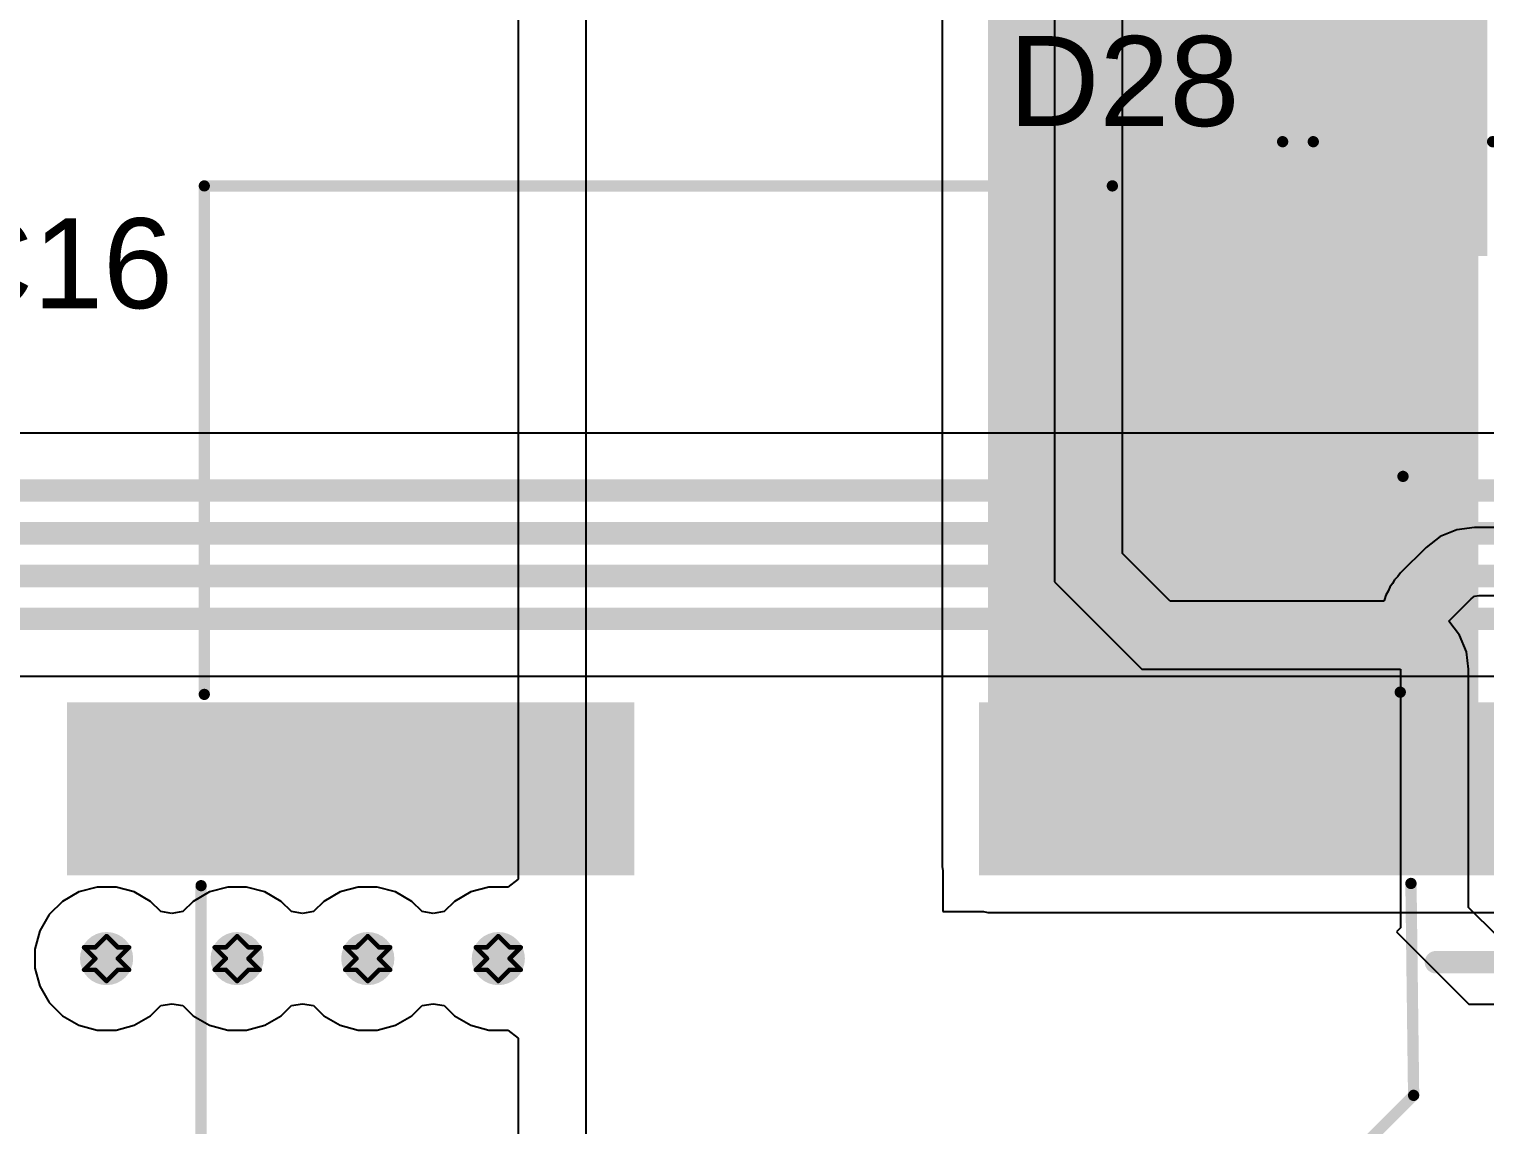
# Model space of a CAD drawing. Header units: inches. Extents: x -3 to 5437, y -3 to 5435.
# Drawn here: x 64.73 to 81.16, y 39.32 to 51.69 of the extents above; entities that cross this region are included whole.
import ezdxf

# ---------------------------------------------------------------- set-up
doc = ezdxf.new("R2010")
doc.units = ezdxf.units.IN
for name, color, linetype in [('Bottom Layer', 5, 'Continuous'), ('Bottom Solder', 6, 'Continuous'), ('Drill Drawing', 1, 'Continuous'), ('GND', 16, 'Continuous'), ('PWR', 76, 'Continuous'), ('Top Layer', 1, 'Continuous'), ('Top Overlay', 2, 'Continuous'), ('Top Paste', 8, 'Continuous'), ('Top Solder', 216, 'Continuous'), ('Via Holes', 16, 'Continuous')]:
    doc.layers.add(name, color=color, linetype=linetype)
doc.styles.add('Arial', font='', dxfattribs={"height": 0.2})
doc.styles.get('Arial').set_extended_font_data('Arial')

# ---------------------------------------------------------------- blocks, each defined once
blk = doc.blocks.new('SMA_39')
at = {"layer": 'Top Layer'}
for points in [[(-3.25, 0.85), (-0.75, 0.85), (-0.75, -0.85), (-3.25, -0.85)], [(0.75, 0.85), (3.25, 0.85), (3.25, -0.85), (0.75, -0.85)]]:
    blk.add_hatch(color=1, dxfattribs=at).paths.add_polyline_path(points)
at = {"layer": 'Top Overlay'}
for points in [[(-4.445, -1.422), (-3.278, -1.422), (-3.278, 1.422), (-4.445, 1.422)], [(-3.3, 0.924), (-2.596, 0.924), (-2.596, 1.422), (-3.3, 1.422)], [(-3.3, -1.422), (-2.596, -1.422), (-2.596, -0.924), (-3.3, -0.924)]]:
    blk.add_hatch(color=2, dxfattribs=at).paths.add_polyline_path(points)
at = {"layer": 'Top Paste'}
for points in [[(-3.25, 0.85), (-0.75, 0.85), (-0.75, -0.85), (-3.25, -0.85)], [(0.75, 0.85), (3.25, 0.85), (3.25, -0.85), (0.75, -0.85)]]:
    blk.add_hatch(color=8, dxfattribs=at).paths.add_polyline_path(points)
at = {"layer": 'Top Solder'}
for points in [[(-3.352, 0.952), (-0.648, 0.952), (-0.648, -0.952), (-3.352, -0.952)], [(0.648, 0.952), (3.352, 0.952), (3.352, -0.952), (0.648, -0.952)]]:
    blk.add_hatch(color=216, dxfattribs=at).paths.add_polyline_path(points)
at = {"layer": 'Top Overlay'}
for points in [[(2.061, 1.358, 0.127, 0.127, 0), (-2.658, 1.358, 0.127, 0.127, 0)], [(2.061, 1.012, 0.127, 0.127, 0), (2.061, 1.358, 0.127, 0.127, 0)], [(2.061, -1.358, 0.127, 0.127, 0), (2.061, -1.012, 0.127, 0.127, 0)], [(2.061, -1.358, 0.127, 0.127, 0), (-2.658, -1.358, 0.127, 0.127, 0)]]:
    blk.add_lwpolyline(points, format="xyseb", dxfattribs=at)
for points in [[(-2.69, 1.358, 0.0635, 0.0635, 1), (-2.626, 1.358, 0.0635, 0.0635, 1)], [(2.029, 1.358, 0.0635, 0.0635, 1), (2.093, 1.358, 0.0635, 0.0635, 1)], [(2.029, 1.358, 0.0635, 0.0635, 1), (2.093, 1.358, 0.0635, 0.0635, 1)], [(2.029, 1.012, 0.0635, 0.0635, 1), (2.093, 1.012, 0.0635, 0.0635, 1)], [(2.029, -1.012, 0.0635, 0.0635, 1), (2.093, -1.012, 0.0635, 0.0635, 1)], [(-2.69, -1.358, 0.0635, 0.0635, 1), (-2.626, -1.358, 0.0635, 0.0635, 1)], [(2.029, -1.358, 0.0635, 0.0635, 1), (2.093, -1.358, 0.0635, 0.0635, 1)], [(2.029, -1.358, 0.0635, 0.0635, 1), (2.093, -1.358, 0.0635, 0.0635, 1)]]:
    blk.add_lwpolyline(points, format="xyseb", close=True, dxfattribs=at)
blk = doc.blocks.new('VT1H471MI135000CE0_375')
at = {"layer": 'Top Layer'}
for points in [[(-8.245, 0.875), (-2.045, 0.875), (-2.045, -0.875), (-8.245, -0.875)], [(2.045, 0.875), (8.245, 0.875), (8.245, -0.875), (2.045, -0.875)]]:
    blk.add_hatch(color=1, dxfattribs=at).paths.add_polyline_path(points)
at = {"layer": 'Top Paste'}
for points in [[(-8.245, 0.875), (-2.045, 0.875), (-2.045, -0.875), (-8.245, -0.875)], [(2.045, 0.875), (8.245, 0.875), (8.245, -0.875), (2.045, -0.875)]]:
    blk.add_hatch(color=8, dxfattribs=at).paths.add_polyline_path(points)
at = {"layer": 'Top Solder'}
for points in [[(-8.347, 0.977), (-1.943, 0.977), (-1.943, -0.977), (-8.347, -0.977)], [(1.943, 0.977), (8.347, 0.977), (8.347, -0.977), (1.943, -0.977)]]:
    blk.add_hatch(color=216, dxfattribs=at).paths.add_polyline_path(points)
at = {"layer": 'Top Overlay'}
for points in [[(-3.449, 6.858, 0.127, 0.127, 0), (-6.848, 3.459, 0.127, 0.127, 0)], [(6.833, 6.858, 0.127, 0.127, 0), (6.833, 1.092, 0.127, 0.127, 0)], [(-6.818, 1.067, 0.127, 0.127, 0), (-6.848, 3.459, 0.127, 0.127, 0)], [(-7.101, 1.956, 0.254, 0.254, 0), (-8.625, 1.956, 0.254, 0.254, 0)], [(-6.697, -1.092, 0.127, 0.127, 0), (-6.728, -3.528, 0.127, 0.127, 0)], [(6.797, -1.067, 0.127, 0.127, 0), (6.797, -6.807, 0.127, 0.127, 0)], [(-3.449, -6.807, 0.127, 0.127, 0), (-6.728, -3.528, 0.127, 0.127, 0)], [(6.797, -6.807, 0.127, 0.127, 0), (-3.449, -6.807, 0.127, 0.127, 0)]]:
    blk.add_lwpolyline(points, format="xyseb", dxfattribs=at)
for points in [[(-6.88, 3.459, 0.0635, 0.0635, 1), (-6.816, 3.459, 0.0635, 0.0635, 1)], [(-6.88, 3.459, 0.0635, 0.0635, 1), (-6.816, 3.459, 0.0635, 0.0635, 1)], [(-7.164, 1.956, 0.127, 0.127, 1), (-7.037, 1.956, 0.127, 0.127, 1)], [(6.801, 1.092, 0.0635, 0.0635, 1), (6.864, 1.092, 0.0635, 0.0635, 1)], [(-6.85, 1.067, 0.0635, 0.0635, 1), (-6.786, 1.067, 0.0635, 0.0635, 1)], [(-6.729, -1.092, 0.0635, 0.0635, 1), (-6.665, -1.092, 0.0635, 0.0635, 1)], [(6.765, -1.067, 0.0635, 0.0635, 1), (6.828, -1.067, 0.0635, 0.0635, 1)], [(-6.76, -3.528, 0.0635, 0.0635, 1), (-6.696, -3.528, 0.0635, 0.0635, 1)], [(-6.76, -3.528, 0.0635, 0.0635, 1), (-6.696, -3.528, 0.0635, 0.0635, 1)], [(-3.481, -6.807, 0.0635, 0.0635, 1), (-3.417, -6.807, 0.0635, 0.0635, 1)], [(-3.481, -6.807, 0.0635, 0.0635, 1), (-3.417, -6.807, 0.0635, 0.0635, 1)], [(6.765, -6.807, 0.0635, 0.0635, 1), (6.828, -6.807, 0.0635, 0.0635, 1)], [(6.765, -6.807, 0.0635, 0.0635, 1), (6.828, -6.807, 0.0635, 0.0635, 1)]]:
    blk.add_lwpolyline(points, format="xyseb", close=True, dxfattribs=at)

msp = doc.modelspace()

# ---------------------------------------------------------------- hatches: boundary and pattern name
at = {"layer": 'Bottom Layer'}
h = msp.add_hatch(color=5, dxfattribs=at)
edge = h.paths.add_edge_path()
edge.add_arc((65.608, 41.199), 0.3, 0, 360)
h = msp.add_hatch(color=5, dxfattribs=at)
edge = h.paths.add_edge_path()
edge.add_arc((67.081, 41.199), 0.3, 0, 360)
h = msp.add_hatch(color=5, dxfattribs=at)
edge = h.paths.add_edge_path()
edge.add_arc((68.555, 41.199), 0.3, 0, 360)
h = msp.add_hatch(color=5, dxfattribs=at)
edge = h.paths.add_edge_path()
edge.add_arc((70.028, 41.199), 0.3, 0, 360)
at = {"layer": 'Bottom Solder'}
h = msp.add_hatch(color=6, dxfattribs=at)
edge = h.paths.add_edge_path()
edge.add_arc((65.608, 41.199), 0.15, 0, 360)
h = msp.add_hatch(color=6, dxfattribs=at)
edge = h.paths.add_edge_path()
edge.add_arc((67.081, 41.199), 0.15, 0, 360)
h = msp.add_hatch(color=6, dxfattribs=at)
edge = h.paths.add_edge_path()
edge.add_arc((68.555, 41.199), 0.15, 0, 360)
h = msp.add_hatch(color=6, dxfattribs=at)
edge = h.paths.add_edge_path()
edge.add_arc((70.028, 41.199), 0.15, 0, 360)
at = {"layer": 'GND'}
h = msp.add_hatch(color=16, dxfattribs=at)
edge = h.paths.add_edge_path()
edge.add_arc((65.608, 41.199), 0.3, 0, 360)
h = msp.add_hatch(color=16, dxfattribs=at)
edge = h.paths.add_edge_path()
edge.add_arc((67.081, 41.199), 0.3, 0, 360)
h = msp.add_hatch(color=16, dxfattribs=at)
edge = h.paths.add_edge_path()
edge.add_arc((68.555, 41.199), 0.3, 0, 360)
h = msp.add_hatch(color=16, dxfattribs=at)
edge = h.paths.add_edge_path()
edge.add_arc((70.028, 41.199), 0.3, 0, 360)
at = {"layer": 'PWR'}
h = msp.add_hatch(color=76, dxfattribs=at)
edge = h.paths.add_edge_path()
edge.add_arc((65.608, 41.199), 0.3, 0, 360)
h = msp.add_hatch(color=76, dxfattribs=at)
edge = h.paths.add_edge_path()
edge.add_arc((67.081, 41.199), 0.3, 0, 360)
h = msp.add_hatch(color=76, dxfattribs=at)
edge = h.paths.add_edge_path()
edge.add_arc((68.555, 41.199), 0.3, 0, 360)
h = msp.add_hatch(color=76, dxfattribs=at)
edge = h.paths.add_edge_path()
edge.add_arc((70.028, 41.199), 0.3, 0, 360)
at = {"layer": 'Top Layer'}
for points in [[(75.552, 42.723), (81.085, 42.723), (81.085, 51.918), (75.552, 51.918)], [(75.552, 42.239), (83.947, 42.239), (83.947, 43.989), (75.552, 43.989)]]:
    msp.add_hatch(color=1, dxfattribs=at).paths.add_polyline_path(points)
h = msp.add_hatch(color=1, dxfattribs=at)
edge = h.paths.add_edge_path()
edge.add_arc((65.608, 41.199), 0.3, 0, 360)
h = msp.add_hatch(color=1, dxfattribs=at)
edge = h.paths.add_edge_path()
edge.add_arc((67.081, 41.199), 0.3, 0, 360)
h = msp.add_hatch(color=1, dxfattribs=at)
edge = h.paths.add_edge_path()
edge.add_arc((68.555, 41.199), 0.3, 0, 360)
h = msp.add_hatch(color=1, dxfattribs=at)
edge = h.paths.add_edge_path()
edge.add_arc((70.028, 41.199), 0.3, 0, 360)
at = {"layer": 'Top Solder'}
h = msp.add_hatch(color=216, dxfattribs=at)
edge = h.paths.add_edge_path()
edge.add_arc((65.608, 41.199), 0.15, 0, 360)
h = msp.add_hatch(color=216, dxfattribs=at)
edge = h.paths.add_edge_path()
edge.add_arc((67.081, 41.199), 0.15, 0, 360)
h = msp.add_hatch(color=216, dxfattribs=at)
edge = h.paths.add_edge_path()
edge.add_arc((68.555, 41.199), 0.15, 0, 360)
h = msp.add_hatch(color=216, dxfattribs=at)
edge = h.paths.add_edge_path()
edge.add_arc((70.028, 41.199), 0.15, 0, 360)
at = {"layer": 'Via Holes'}
h = msp.add_hatch(color=7, dxfattribs=at)
edge = h.paths.add_edge_path()
edge.add_arc((65.608, 41.199), 0.15, 0, 360)
h = msp.add_hatch(color=7, dxfattribs=at)
edge = h.paths.add_edge_path()
edge.add_arc((67.081, 41.199), 0.15, 0, 360)
h = msp.add_hatch(color=7, dxfattribs=at)
edge = h.paths.add_edge_path()
edge.add_arc((68.555, 41.199), 0.15, 0, 360)
h = msp.add_hatch(color=7, dxfattribs=at)
edge = h.paths.add_edge_path()
edge.add_arc((70.028, 41.199), 0.15, 0, 360)

# ---------------------------------------------------------------- linework, layer by layer
at = {"layer": 'Bottom Layer'}
for p, q in [((90.711, 47.129), (57.308, 47.129)), ((46.618, 44.387), (82.171, 44.387))]:
    msp.add_line(p, q, dxfattribs=at)
for points in [[(43.995, 46.482, 0.254, 0.254, 0), (94.916, 46.482, 0.254, 0.254, 0)], [(44.52, 45.999, 0.254, 0.254, 0), (95.044, 45.999, 0.254, 0.254, 0)], [(46.015, 45.517, 0.254, 0.254, 0), (95.172, 45.517, 0.254, 0.254, 0)], [(46.282, 45.034, 0.254, 0.254, 0), (95.3, 45.034, 0.254, 0.254, 0)]]:
    msp.add_lwpolyline(points, format="xyseb", dxfattribs=at)
at = {"layer": 'Drill Drawing'}
for points in [[(65.481, 41.326, 0.0508, 0.0508, 0), (65.608, 41.453, 0.0508, 0.0508, 0)], [(65.608, 41.453, 0.0508, 0.0508, 0), (65.735, 41.326, 0.0508, 0.0508, 0)], [(66.954, 41.326, 0.0508, 0.0508, 0), (67.081, 41.453, 0.0508, 0.0508, 0)], [(67.081, 41.453, 0.0508, 0.0508, 0), (67.208, 41.326, 0.0508, 0.0508, 0)], [(68.428, 41.326, 0.0508, 0.0508, 0), (68.555, 41.453, 0.0508, 0.0508, 0)], [(68.555, 41.453, 0.0508, 0.0508, 0), (68.682, 41.326, 0.0508, 0.0508, 0)], [(69.901, 41.326, 0.0508, 0.0508, 0), (70.028, 41.453, 0.0508, 0.0508, 0)], [(70.028, 41.453, 0.0508, 0.0508, 0), (70.155, 41.326, 0.0508, 0.0508, 0)], [(65.354, 41.326, 0.0508, 0.0508, 0), (65.481, 41.199, 0.0508, 0.0508, 0)], [(65.354, 41.326, 0.0508, 0.0508, 0), (65.481, 41.326, 0.0508, 0.0508, 0)], [(65.735, 41.326, 0.0508, 0.0508, 0), (65.862, 41.326, 0.0508, 0.0508, 0)], [(65.735, 41.199, 0.0508, 0.0508, 0), (65.862, 41.326, 0.0508, 0.0508, 0)], [(66.827, 41.326, 0.0508, 0.0508, 0), (66.954, 41.199, 0.0508, 0.0508, 0)], [(66.827, 41.326, 0.0508, 0.0508, 0), (66.954, 41.326, 0.0508, 0.0508, 0)], [(67.208, 41.326, 0.0508, 0.0508, 0), (67.335, 41.326, 0.0508, 0.0508, 0)], [(67.208, 41.199, 0.0508, 0.0508, 0), (67.335, 41.326, 0.0508, 0.0508, 0)], [(68.301, 41.326, 0.0508, 0.0508, 0), (68.428, 41.199, 0.0508, 0.0508, 0)], [(68.301, 41.326, 0.0508, 0.0508, 0), (68.428, 41.326, 0.0508, 0.0508, 0)], [(68.682, 41.326, 0.0508, 0.0508, 0), (68.809, 41.326, 0.0508, 0.0508, 0)], [(68.682, 41.199, 0.0508, 0.0508, 0), (68.809, 41.326, 0.0508, 0.0508, 0)], [(69.774, 41.326, 0.0508, 0.0508, 0), (69.901, 41.199, 0.0508, 0.0508, 0)], [(69.774, 41.326, 0.0508, 0.0508, 0), (69.901, 41.326, 0.0508, 0.0508, 0)], [(70.155, 41.326, 0.0508, 0.0508, 0), (70.282, 41.326, 0.0508, 0.0508, 0)], [(70.155, 41.199, 0.0508, 0.0508, 0), (70.282, 41.326, 0.0508, 0.0508, 0)], [(65.354, 41.072, 0.0508, 0.0508, 0), (65.481, 41.199, 0.0508, 0.0508, 0)], [(65.354, 41.072, 0.0508, 0.0508, 0), (65.481, 41.072, 0.0508, 0.0508, 0)], [(65.481, 41.072, 0.0508, 0.0508, 0), (65.608, 40.945, 0.0508, 0.0508, 0)], [(65.608, 40.945, 0.0508, 0.0508, 0), (65.735, 41.072, 0.0508, 0.0508, 0)], [(65.735, 41.199, 0.0508, 0.0508, 0), (65.862, 41.072, 0.0508, 0.0508, 0)], [(65.735, 41.072, 0.0508, 0.0508, 0), (65.862, 41.072, 0.0508, 0.0508, 0)], [(66.827, 41.072, 0.0508, 0.0508, 0), (66.954, 41.199, 0.0508, 0.0508, 0)], [(66.827, 41.072, 0.0508, 0.0508, 0), (66.954, 41.072, 0.0508, 0.0508, 0)], [(66.954, 41.072, 0.0508, 0.0508, 0), (67.081, 40.945, 0.0508, 0.0508, 0)], [(67.081, 40.945, 0.0508, 0.0508, 0), (67.208, 41.072, 0.0508, 0.0508, 0)], [(67.208, 41.199, 0.0508, 0.0508, 0), (67.335, 41.072, 0.0508, 0.0508, 0)], [(67.208, 41.072, 0.0508, 0.0508, 0), (67.335, 41.072, 0.0508, 0.0508, 0)], [(68.301, 41.072, 0.0508, 0.0508, 0), (68.428, 41.199, 0.0508, 0.0508, 0)], [(68.301, 41.072, 0.0508, 0.0508, 0), (68.428, 41.072, 0.0508, 0.0508, 0)], [(68.428, 41.072, 0.0508, 0.0508, 0), (68.555, 40.945, 0.0508, 0.0508, 0)], [(68.555, 40.945, 0.0508, 0.0508, 0), (68.682, 41.072, 0.0508, 0.0508, 0)], [(68.682, 41.199, 0.0508, 0.0508, 0), (68.809, 41.072, 0.0508, 0.0508, 0)], [(68.682, 41.072, 0.0508, 0.0508, 0), (68.809, 41.072, 0.0508, 0.0508, 0)], [(69.774, 41.072, 0.0508, 0.0508, 0), (69.901, 41.199, 0.0508, 0.0508, 0)], [(69.774, 41.072, 0.0508, 0.0508, 0), (69.901, 41.072, 0.0508, 0.0508, 0)], [(69.901, 41.072, 0.0508, 0.0508, 0), (70.028, 40.945, 0.0508, 0.0508, 0)], [(70.028, 40.945, 0.0508, 0.0508, 0), (70.155, 41.072, 0.0508, 0.0508, 0)], [(70.155, 41.199, 0.0508, 0.0508, 0), (70.282, 41.072, 0.0508, 0.0508, 0)], [(70.155, 41.072, 0.0508, 0.0508, 0), (70.282, 41.072, 0.0508, 0.0508, 0)]]:
    msp.add_lwpolyline(points, format="xyseb", dxfattribs=at)
for points in [[(65.596, 41.453, 0.0254, 0.0254, 1), (65.621, 41.453, 0.0254, 0.0254, 1)], [(65.596, 41.453, 0.0254, 0.0254, 1), (65.621, 41.453, 0.0254, 0.0254, 1)], [(67.069, 41.453, 0.0254, 0.0254, 1), (67.094, 41.453, 0.0254, 0.0254, 1)], [(67.069, 41.453, 0.0254, 0.0254, 1), (67.094, 41.453, 0.0254, 0.0254, 1)], [(68.542, 41.453, 0.0254, 0.0254, 1), (68.567, 41.453, 0.0254, 0.0254, 1)], [(68.542, 41.453, 0.0254, 0.0254, 1), (68.567, 41.453, 0.0254, 0.0254, 1)], [(70.015, 41.453, 0.0254, 0.0254, 1), (70.04, 41.453, 0.0254, 0.0254, 1)], [(70.015, 41.453, 0.0254, 0.0254, 1), (70.04, 41.453, 0.0254, 0.0254, 1)], [(65.341, 41.326, 0.0254, 0.0254, 1), (65.367, 41.326, 0.0254, 0.0254, 1)], [(65.341, 41.326, 0.0254, 0.0254, 1), (65.367, 41.326, 0.0254, 0.0254, 1)], [(65.469, 41.326, 0.0254, 0.0254, 1), (65.494, 41.326, 0.0254, 0.0254, 1)], [(65.469, 41.326, 0.0254, 0.0254, 1), (65.494, 41.326, 0.0254, 0.0254, 1)], [(65.722, 41.326, 0.0254, 0.0254, 1), (65.748, 41.326, 0.0254, 0.0254, 1)], [(65.722, 41.326, 0.0254, 0.0254, 1), (65.748, 41.326, 0.0254, 0.0254, 1)], [(65.849, 41.326, 0.0254, 0.0254, 1), (65.875, 41.326, 0.0254, 0.0254, 1)], [(65.849, 41.326, 0.0254, 0.0254, 1), (65.875, 41.326, 0.0254, 0.0254, 1)], [(66.815, 41.326, 0.0254, 0.0254, 1), (66.84, 41.326, 0.0254, 0.0254, 1)], [(66.815, 41.326, 0.0254, 0.0254, 1), (66.84, 41.326, 0.0254, 0.0254, 1)], [(66.942, 41.326, 0.0254, 0.0254, 1), (66.967, 41.326, 0.0254, 0.0254, 1)], [(66.942, 41.326, 0.0254, 0.0254, 1), (66.967, 41.326, 0.0254, 0.0254, 1)], [(67.196, 41.326, 0.0254, 0.0254, 1), (67.221, 41.326, 0.0254, 0.0254, 1)], [(67.196, 41.326, 0.0254, 0.0254, 1), (67.221, 41.326, 0.0254, 0.0254, 1)], [(67.323, 41.326, 0.0254, 0.0254, 1), (67.348, 41.326, 0.0254, 0.0254, 1)], [(67.323, 41.326, 0.0254, 0.0254, 1), (67.348, 41.326, 0.0254, 0.0254, 1)], [(68.288, 41.326, 0.0254, 0.0254, 1), (68.313, 41.326, 0.0254, 0.0254, 1)], [(68.288, 41.326, 0.0254, 0.0254, 1), (68.313, 41.326, 0.0254, 0.0254, 1)], [(68.415, 41.326, 0.0254, 0.0254, 1), (68.44, 41.326, 0.0254, 0.0254, 1)], [(68.415, 41.326, 0.0254, 0.0254, 1), (68.44, 41.326, 0.0254, 0.0254, 1)], [(68.669, 41.326, 0.0254, 0.0254, 1), (68.694, 41.326, 0.0254, 0.0254, 1)], [(68.669, 41.326, 0.0254, 0.0254, 1), (68.694, 41.326, 0.0254, 0.0254, 1)], [(68.796, 41.326, 0.0254, 0.0254, 1), (68.821, 41.326, 0.0254, 0.0254, 1)], [(68.796, 41.326, 0.0254, 0.0254, 1), (68.821, 41.326, 0.0254, 0.0254, 1)], [(69.761, 41.326, 0.0254, 0.0254, 1), (69.787, 41.326, 0.0254, 0.0254, 1)], [(69.761, 41.326, 0.0254, 0.0254, 1), (69.787, 41.326, 0.0254, 0.0254, 1)], [(69.888, 41.326, 0.0254, 0.0254, 1), (69.913, 41.326, 0.0254, 0.0254, 1)], [(69.888, 41.326, 0.0254, 0.0254, 1), (69.913, 41.326, 0.0254, 0.0254, 1)], [(70.142, 41.326, 0.0254, 0.0254, 1), (70.168, 41.326, 0.0254, 0.0254, 1)], [(70.142, 41.326, 0.0254, 0.0254, 1), (70.168, 41.326, 0.0254, 0.0254, 1)], [(70.269, 41.326, 0.0254, 0.0254, 1), (70.294, 41.326, 0.0254, 0.0254, 1)], [(70.269, 41.326, 0.0254, 0.0254, 1), (70.294, 41.326, 0.0254, 0.0254, 1)], [(65.341, 41.072, 0.0254, 0.0254, 1), (65.367, 41.072, 0.0254, 0.0254, 1)], [(65.341, 41.072, 0.0254, 0.0254, 1), (65.367, 41.072, 0.0254, 0.0254, 1)], [(65.469, 41.199, 0.0254, 0.0254, 1), (65.494, 41.199, 0.0254, 0.0254, 1)], [(65.469, 41.199, 0.0254, 0.0254, 1), (65.494, 41.199, 0.0254, 0.0254, 1)], [(65.469, 41.072, 0.0254, 0.0254, 1), (65.494, 41.072, 0.0254, 0.0254, 1)], [(65.469, 41.072, 0.0254, 0.0254, 1), (65.494, 41.072, 0.0254, 0.0254, 1)], [(65.722, 41.199, 0.0254, 0.0254, 1), (65.748, 41.199, 0.0254, 0.0254, 1)], [(65.722, 41.199, 0.0254, 0.0254, 1), (65.748, 41.199, 0.0254, 0.0254, 1)], [(65.722, 41.072, 0.0254, 0.0254, 1), (65.748, 41.072, 0.0254, 0.0254, 1)], [(65.722, 41.072, 0.0254, 0.0254, 1), (65.748, 41.072, 0.0254, 0.0254, 1)], [(65.849, 41.072, 0.0254, 0.0254, 1), (65.875, 41.072, 0.0254, 0.0254, 1)], [(65.849, 41.072, 0.0254, 0.0254, 1), (65.875, 41.072, 0.0254, 0.0254, 1)], [(66.815, 41.072, 0.0254, 0.0254, 1), (66.84, 41.072, 0.0254, 0.0254, 1)], [(66.815, 41.072, 0.0254, 0.0254, 1), (66.84, 41.072, 0.0254, 0.0254, 1)], [(66.942, 41.199, 0.0254, 0.0254, 1), (66.967, 41.199, 0.0254, 0.0254, 1)], [(66.942, 41.199, 0.0254, 0.0254, 1), (66.967, 41.199, 0.0254, 0.0254, 1)], [(66.942, 41.072, 0.0254, 0.0254, 1), (66.967, 41.072, 0.0254, 0.0254, 1)], [(66.942, 41.072, 0.0254, 0.0254, 1), (66.967, 41.072, 0.0254, 0.0254, 1)], [(67.196, 41.199, 0.0254, 0.0254, 1), (67.221, 41.199, 0.0254, 0.0254, 1)], [(67.196, 41.199, 0.0254, 0.0254, 1), (67.221, 41.199, 0.0254, 0.0254, 1)], [(67.196, 41.072, 0.0254, 0.0254, 1), (67.221, 41.072, 0.0254, 0.0254, 1)], [(67.196, 41.072, 0.0254, 0.0254, 1), (67.221, 41.072, 0.0254, 0.0254, 1)], [(67.323, 41.072, 0.0254, 0.0254, 1), (67.348, 41.072, 0.0254, 0.0254, 1)], [(67.323, 41.072, 0.0254, 0.0254, 1), (67.348, 41.072, 0.0254, 0.0254, 1)], [(68.288, 41.072, 0.0254, 0.0254, 1), (68.313, 41.072, 0.0254, 0.0254, 1)], [(68.288, 41.072, 0.0254, 0.0254, 1), (68.313, 41.072, 0.0254, 0.0254, 1)], [(68.415, 41.199, 0.0254, 0.0254, 1), (68.44, 41.199, 0.0254, 0.0254, 1)], [(68.415, 41.199, 0.0254, 0.0254, 1), (68.44, 41.199, 0.0254, 0.0254, 1)], [(68.415, 41.072, 0.0254, 0.0254, 1), (68.44, 41.072, 0.0254, 0.0254, 1)], [(68.415, 41.072, 0.0254, 0.0254, 1), (68.44, 41.072, 0.0254, 0.0254, 1)], [(68.669, 41.199, 0.0254, 0.0254, 1), (68.694, 41.199, 0.0254, 0.0254, 1)], [(68.669, 41.199, 0.0254, 0.0254, 1), (68.694, 41.199, 0.0254, 0.0254, 1)], [(68.669, 41.072, 0.0254, 0.0254, 1), (68.694, 41.072, 0.0254, 0.0254, 1)], [(68.669, 41.072, 0.0254, 0.0254, 1), (68.694, 41.072, 0.0254, 0.0254, 1)], [(68.796, 41.072, 0.0254, 0.0254, 1), (68.821, 41.072, 0.0254, 0.0254, 1)], [(68.796, 41.072, 0.0254, 0.0254, 1), (68.821, 41.072, 0.0254, 0.0254, 1)], [(69.761, 41.072, 0.0254, 0.0254, 1), (69.787, 41.072, 0.0254, 0.0254, 1)], [(69.761, 41.072, 0.0254, 0.0254, 1), (69.787, 41.072, 0.0254, 0.0254, 1)], [(69.888, 41.199, 0.0254, 0.0254, 1), (69.913, 41.199, 0.0254, 0.0254, 1)], [(69.888, 41.199, 0.0254, 0.0254, 1), (69.913, 41.199, 0.0254, 0.0254, 1)], [(69.888, 41.072, 0.0254, 0.0254, 1), (69.913, 41.072, 0.0254, 0.0254, 1)], [(69.888, 41.072, 0.0254, 0.0254, 1), (69.913, 41.072, 0.0254, 0.0254, 1)], [(70.142, 41.199, 0.0254, 0.0254, 1), (70.168, 41.199, 0.0254, 0.0254, 1)], [(70.142, 41.199, 0.0254, 0.0254, 1), (70.168, 41.199, 0.0254, 0.0254, 1)], [(70.142, 41.072, 0.0254, 0.0254, 1), (70.168, 41.072, 0.0254, 0.0254, 1)], [(70.142, 41.072, 0.0254, 0.0254, 1), (70.168, 41.072, 0.0254, 0.0254, 1)], [(70.269, 41.072, 0.0254, 0.0254, 1), (70.294, 41.072, 0.0254, 0.0254, 1)], [(70.269, 41.072, 0.0254, 0.0254, 1), (70.294, 41.072, 0.0254, 0.0254, 1)], [(65.596, 40.945, 0.0254, 0.0254, 1), (65.621, 40.945, 0.0254, 0.0254, 1)], [(65.596, 40.945, 0.0254, 0.0254, 1), (65.621, 40.945, 0.0254, 0.0254, 1)], [(67.069, 40.945, 0.0254, 0.0254, 1), (67.094, 40.945, 0.0254, 0.0254, 1)], [(67.069, 40.945, 0.0254, 0.0254, 1), (67.094, 40.945, 0.0254, 0.0254, 1)], [(68.542, 40.945, 0.0254, 0.0254, 1), (68.567, 40.945, 0.0254, 0.0254, 1)], [(68.542, 40.945, 0.0254, 0.0254, 1), (68.567, 40.945, 0.0254, 0.0254, 1)], [(70.015, 40.945, 0.0254, 0.0254, 1), (70.04, 40.945, 0.0254, 0.0254, 1)], [(70.015, 40.945, 0.0254, 0.0254, 1), (70.04, 40.945, 0.0254, 0.0254, 1)]]:
    msp.add_lwpolyline(points, format="xyseb", close=True, dxfattribs=at)
at = {"layer": 'PWR'}
for p, q in [((71.018, 38.43), (71.018, 72.618)), ((70.25, 72.3), (70.25, 42.096)), ((76.302, 71.148), (76.302, 45.452)), ((77.07, 45.771), (77.07, 52.292)), ((80.841, 46.039), (80.656, 45.963)), ((81.04, 46.066), (80.841, 46.039)), ((104.552, 46.066), (81.04, 46.066)), ((81.04, 46.066), (81.04, 46.066)), ((80.496, 45.84), (80.207, 45.552)), ((80.656, 45.963), (80.496, 45.84)), ((80.496, 45.84), (80.496, 45.84)), ((77.608, 45.233), (77.07, 45.771)), ((80.177, 45.512), (80.141, 45.476)), ((80.207, 45.552), (80.177, 45.512)), ((76.302, 45.452), (77.289, 44.465)), ((80.066, 45.346), (80.041, 45.302)), ((80.085, 45.392), (80.066, 45.346)), ((80.116, 45.432), (80.085, 45.392)), ((80.141, 45.476), (80.116, 45.432)), ((80.019, 45.233), (77.608, 45.233)), ((80.028, 45.254), (80.019, 45.233)), ((80.041, 45.302), (80.028, 45.254)), ((80.751, 45.008), (81.004, 45.261)), ((81.004, 45.261), (81.042, 45.291)), ((81.042, 45.291), (81.09, 45.297)), ((81.09, 45.297), (104.502, 45.297)), ((80.873, 44.849), (80.751, 45.008)), ((80.751, 45.008), (80.751, 45.008)), ((80.95, 44.663), (80.873, 44.849)), ((80.976, 44.465), (80.95, 44.663)), ((77.289, 44.465), (80.207, 44.465)), ((80.207, 44.465), (80.207, 41.546)), ((80.976, 41.775), (80.976, 44.465)), ((70.25, 42.096), (70.134, 42.007)), ((65.296, 41.952), (65.112, 41.845)), ((65.502, 42.007), (65.296, 41.952)), ((65.715, 42.007), (65.502, 42.007)), ((65.92, 41.952), (65.715, 42.007)), ((66.104, 41.845), (65.92, 41.952)), ((66.77, 41.952), (66.585, 41.845)), ((66.975, 42.007), (66.77, 41.952)), ((67.188, 42.007), (66.975, 42.007)), ((67.393, 41.952), (67.188, 42.007)), ((67.578, 41.845), (67.393, 41.952)), ((68.243, 41.952), (68.058, 41.845)), ((68.448, 42.007), (68.243, 41.952)), ((68.661, 42.007), (68.448, 42.007)), ((68.866, 41.952), (68.661, 42.007)), ((69.051, 41.845), (68.866, 41.952)), ((69.716, 41.952), (69.532, 41.845)), ((69.921, 42.007), (69.716, 41.952)), ((70.134, 42.007), (69.921, 42.007)), ((65.112, 41.845), (64.962, 41.695)), ((66.22, 41.73), (66.104, 41.845)), ((66.345, 41.709), (66.22, 41.73)), ((66.469, 41.73), (66.345, 41.709)), ((66.585, 41.845), (66.469, 41.73)), ((67.693, 41.73), (67.578, 41.845)), ((67.818, 41.709), (67.693, 41.73)), ((67.943, 41.73), (67.818, 41.709)), ((68.058, 41.845), (67.943, 41.73)), ((69.167, 41.73), (69.051, 41.845)), ((69.291, 41.709), (69.167, 41.73)), ((69.416, 41.73), (69.291, 41.709)), ((69.532, 41.845), (69.416, 41.73)), ((81.297, 41.454), (80.976, 41.775)), ((64.962, 41.695), (64.855, 41.511)), ((64.855, 41.511), (64.8, 41.305)), ((80.207, 41.546), (80.162, 41.501)), ((80.162, 41.501), (80.979, 40.685)), ((64.8, 41.305), (64.8, 41.092)), ((64.8, 41.092), (64.855, 40.887)), ((64.855, 40.887), (64.962, 40.703)), ((64.962, 40.703), (65.112, 40.552)), ((66.104, 40.552), (66.22, 40.668)), ((66.22, 40.668), (66.345, 40.688)), ((66.345, 40.688), (66.469, 40.668)), ((66.469, 40.668), (66.585, 40.552)), ((67.578, 40.552), (67.693, 40.668)), ((67.693, 40.668), (67.818, 40.688)), ((67.818, 40.688), (67.943, 40.668)), ((67.943, 40.668), (68.058, 40.552)), ((69.051, 40.552), (69.167, 40.668)), ((69.167, 40.668), (69.291, 40.688)), ((69.291, 40.688), (69.416, 40.668)), ((69.416, 40.668), (69.532, 40.552)), ((80.979, 40.685), (84.681, 40.685)), ((65.112, 40.552), (65.296, 40.446)), ((65.296, 40.446), (65.502, 40.391)), ((65.715, 40.391), (65.92, 40.446)), ((65.92, 40.446), (66.104, 40.552)), ((66.585, 40.552), (66.77, 40.446)), ((66.77, 40.446), (66.975, 40.391)), ((67.188, 40.391), (67.393, 40.446)), ((67.393, 40.446), (67.578, 40.552)), ((68.058, 40.552), (68.243, 40.446)), ((68.243, 40.446), (68.448, 40.391)), ((68.661, 40.391), (68.866, 40.446)), ((68.866, 40.446), (69.051, 40.552)), ((69.532, 40.552), (69.716, 40.446)), ((69.716, 40.446), (69.921, 40.391)), ((65.502, 40.391), (65.715, 40.391)), ((66.975, 40.391), (67.188, 40.391)), ((68.448, 40.391), (68.661, 40.391)), ((69.921, 40.391), (70.134, 40.391)), ((70.134, 40.391), (70.25, 40.302)), ((70.25, 40.302), (70.25, 38.618))]:
    msp.add_line(p, q, dxfattribs=at)
at = {"layer": 'Top Layer'}
for p, q in [((75.034, 51.918), (75.034, 43.989)), ((75.034, 43.989), (75.034, 42.723)), ((75.034, 42.723), (75.034, 42.239)), ((75.034, 42.239), (75.044, 42.189)), ((75.044, 42.189), (75.044, 41.731)), ((75.044, 41.731), (75.502, 41.731)), ((75.502, 41.731), (75.552, 41.721)), ((75.552, 41.721), (83.947, 41.721))]:
    msp.add_line(p, q, dxfattribs=at)
for points in [[(65.912, 42.366, 0.254, 0.254, 0), (66.66, 43.114, 0.254, 0.254, 0)], [(66.66, 43.114, 0.254, 0.254, 0), (68.362, 43.114, 0.254, 0.254, 0)]]:
    msp.add_lwpolyline(points, format="xyseb", dxfattribs=at)
for points in [[(66.597, 43.114, 0.127, 0.127, 1), (66.724, 43.114, 0.127, 0.127, 1)], [(66.597, 43.114, 0.127, 0.127, 1), (66.724, 43.114, 0.127, 0.127, 1)], [(68.299, 43.114, 0.127, 0.127, 1), (68.426, 43.114, 0.127, 0.127, 1)], [(65.849, 42.366, 0.127, 0.127, 1), (65.976, 42.366, 0.127, 0.127, 1)]]:
    msp.add_lwpolyline(points, format="xyseb", close=True, dxfattribs=at)

# ---------------------------------------------------------------- block references
for name, p, rotation in [('SMA_39', (80.235, 52.481), 270), ('VT1H471MI135000CE0_375', (73.507, 43.114), 180)]:
    msp.add_blockref(name, p, dxfattribs=dict(rotation=rotation))

# ---------------------------------------------------------------- texts
at = {"layer": 'Top Overlay', "style": 'Arial'}
for s, p in [('D28', (75.786, 50.597)), ('C16', (63.754, 48.54))]:
    msp.add_text(s, height=1.016, dxfattribs=at).set_placement(p)

doc.saveas('drawing.dxf')
